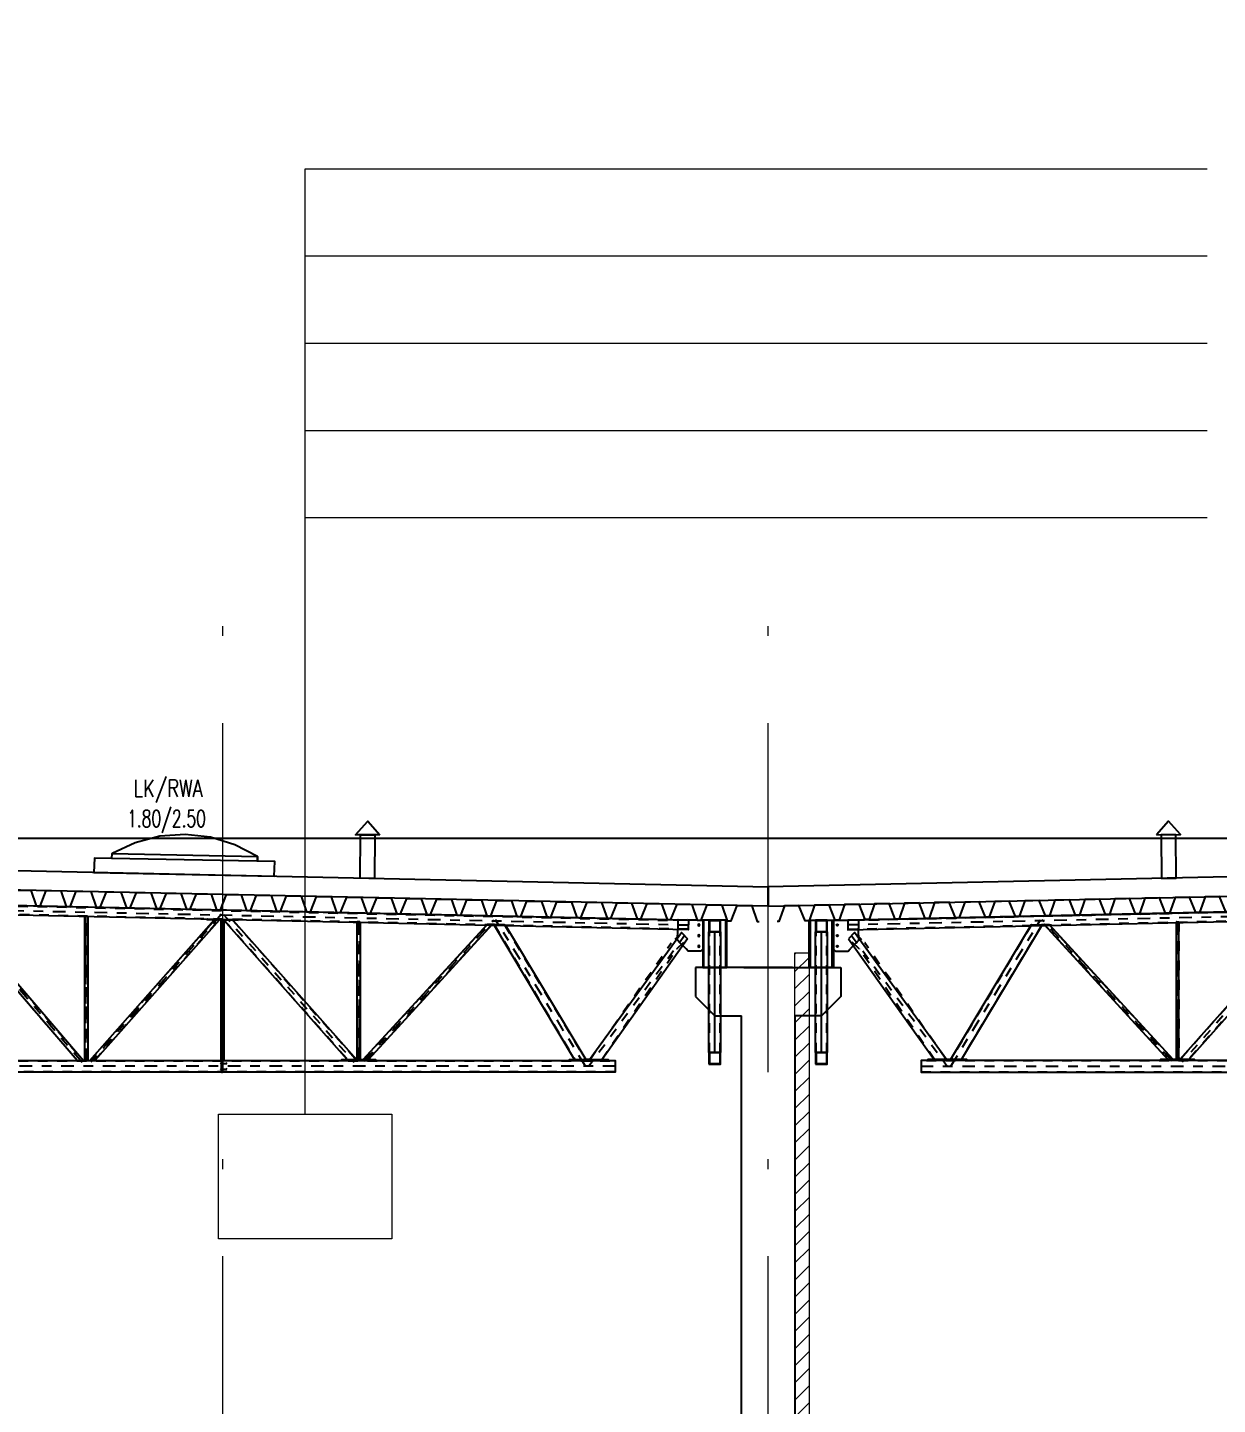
# Model space of a CAD drawing. Extents: x 6529560 to 6558080, y 5579316 to 5588131.
# Drawn here: x 6543737.23 to 6543749.5, y 5579491.62 to 5579505.82 of the extents above; entities that cross this region are included whole.
import ezdxf

# ---------------------------------------------------------------- set-up
doc = ezdxf.new("R2010")
doc.units = 0
doc.header["$MEASUREMENT"] = 0
for name, pattern in [('ACAD_ISO03W100', [30, 12, -18]), ('ACAD_ISO10W100', [18, 12, -3, 0, -3]), ('DASHDOT', [20, 13, -3.4, 0.2, -3.4]), ('HIDDEN', [0.375, 0.25, -0.125])]:
    doc.linetypes.add(name, pattern=pattern)
doc.layers.get('0').update_dxf_attribs({"color": 2, "linetype": 'CONTINUOUS', "lineweight": 5})
for name, color, linetype in [('3_Części', 7, 'CONTINUOUS'), ('5_Śruby', 7, 'CONTINUOUS'), ('ACHSRASTER', 10, 'CONTINUOUS'), ('Dachblech_Schnitt', 40, 'CONTINUOUS'), ('Kon', 3, 'CONTINUOUS'), ('KONS_KW_301L', 1, 'CONTINUOUS'), ('Os1', 6, 'CONTINUOUS'), ('P', 9, 'HIDDEN'), ('Zb', 2, 'CONTINUOUS')]:
    doc.layers.add(name, color=color, linetype=linetype)
for name, color, linetype, lineweight in [('arch_opisy', 20, 'CONTINUOUS', 13), ('arch_osie', 181, 'CONTINUOUS', 5), ('arch_sciany wewnetrzne murowane wypelnienie', 20, 'CONTINUOUS', 15)]:
    doc.layers.add(name, color=color, linetype=linetype, lineweight=lineweight)
doc.styles.add('GR_STANDARD', font='simplex.shx')

# ---------------------------------------------------------------- blocks, each defined once
blk = doc.blocks.new('BL1457099235_00037')
at = {"layer": '3_Części', "color": 2, "linetype": 'HIDDEN', "ltscale": 0.1}
blk.add_line((24884, 10764), (24534, 10764), dxfattribs=at)
at = {"layer": '3_Części', "color": 3, "linetype": 'Continuous'}
blk.add_lwpolyline([(24884, 10764), (24884, 10774), (24534, 10774), (24534, 10764)], dxfattribs=at)
blk = doc.blocks.new('BL1457099235_00058')
at = {"layer": '3_Części', "color": 3, "linetype": 'Continuous'}
blk.add_lwpolyline([(25951, 12209), (26271, 12215), (26270, 12225), (25951, 12219), (25951, 12209)], dxfattribs=at)
blk = doc.blocks.new('BL1457099235_00114')
at = {"layer": '3_Części', "color": 2, "linetype": 'HIDDEN', "ltscale": 0.1}
for p, q in [((26124, 10764), (26114, 10764)), ((26124, 10759), (26114, 10759)), ((26124, 10759), (26124, 10764)), ((26124, 10649), (26124, 10759)), ((26114, 10649), (26114, 10644)), ((26114, 10649), (26124, 10649)), ((26124, 10644), (26114, 10644)), ((26124, 10644), (26124, 10649))]:
    blk.add_line(p, q, dxfattribs=at)
blk.add_lwpolyline([(26114, 10764), (26114, 10759), (26114, 10649)], dxfattribs=at)
blk = doc.blocks.new('BL1457099235_00115')
at = {"layer": '5_Śruby', "color": 2, "linetype": 'Continuous'}
for p, q in [((26069, 10742), (26075, 10734)), ((26132, 10734), (26069, 10734)), ((26069, 10727), (26075, 10734)), ((26069, 10682), (26075, 10674)), ((26132, 10674), (26069, 10674)), ((26069, 10667), (26075, 10674)), ((26132, 10742), (26126, 10734)), ((26132, 10727), (26126, 10734)), ((26132, 10682), (26126, 10674)), ((26132, 10667), (26126, 10674))]:
    blk.add_line(p, q, dxfattribs=at)
blk = doc.blocks.new('A$C5C0C1CCD')
at = {"layer": '3_Części', "color": 1, "linetype": 'DASHDOT', "ltscale": 10}
for p, q in [((6269, 88), (-4163, -134)), ((2097, -1552), (3433, 1)), ((-3095, -1592), (-2169, -81)), ((-813, -1539), (-2152, -81)), ((-756, -1527), (-756, -97)), ((649, -1537), (649, -25)), ((658, -24), (2007, -1549)), ((2054, -1537), (2054, -41)), ((-3406, -1592), (3958, -1592))]:
    blk.add_line(p, q, dxfattribs=at)
at = {"layer": '3_Części', "color": 2, "linetype": 'HIDDEN', "ltscale": 0.1}
for p, q in [((-4252, -84), (-4049, -80)), ((-4049, -80), (-4047, -180)), ((-2262, -133), (-2266, -133)), ((-2154, -131), (-2150, -131)), ((-2129, -130), (-2133, -130)), ((-2084, -129), (-2080, -129)), ((-768, -103), (-771, -103)), ((-744, -102), (-741, -102)), ((543, -87), (539, -87)), ((630, -85), (634, -85)), ((637, -85), (634, -85)), ((637, -85), (637, -1532)), ((661, -84), (664, -84)), ((688, -84), (684, -84)), ((2015, -1532), (733, -83)), ((733, -83), (736, -83)), ((2042, -47), (2039, -47)), ((2042, -47), (2042, -1532)), ((2066, -46), (2069, -46)), ((3386, -20), (2086, -1532)), ((-4040, -380), (-4148, -275)), ((-4089, -215), (-3981, -320)), ((-4070, -317), (-4133, -382)), ((-4040, -380), (-4042, -383)), ((-3979, -318), (-3981, -320)), ((-2931, -1532), (-3331, -1532)), ((-3263, -1522), (-3267, -1522)), ((-3143, -1522), (-3138, -1522)), ((-3094, -1522), (-3098, -1522)), ((-2987, -1522), (-2984, -1522)), ((-852, -1522), (-856, -1522)), ((-806, -1522), (-802, -1522)), ((-768, -1522), (-771, -1522)), ((-744, -1522), (-741, -1522)), ((-728, -1522), (-732, -1522)), ((-642, -1522), (-638, -1522)), ((637, -1532), (634, -1532)), ((661, -1532), (664, -1532)), ((1970, -1532), (1966, -1532)), ((2015, -1532), (2019, -1532)), ((2042, -1532), (2039, -1532)), ((2066, -1532), (2069, -1532)), ((2086, -1532), (2082, -1532)), ((2144, -1532), (2148, -1532))]:
    blk.add_line(p, q, dxfattribs=at)
at = {"layer": '3_Części', "color": 3, "linetype": 'Continuous'}
for p, q in [((-2266, -133), (-3098, -1522)), ((-2984, -1522), (-2150, -131)), ((-2133, -130), (-856, -1522)), ((-802, -1522), (-2080, -129)), ((-771, -103), (-771, -1522)), ((-741, -1522), (-741, -102)), ((539, -87), (-732, -1522)), ((-638, -1522), (634, -85)), ((634, -85), (634, -1532)), ((664, -1532), (664, -84)), ((684, -84), (1966, -1532)), ((2019, -1532), (736, -83)), ((2039, -47), (2039, -1532)), ((2069, -1532), (2069, -46)), ((3382, -20), (2082, -1532)), ((2148, -1532), (3449, -19)), ((-4150, -277), (-3267, -1522))]:
    blk.add_line(p, q, dxfattribs=at)
at = {"layer": '3_Części', "color": 1, "linetype": 'DASHDOT', "ltscale": 0.05}
for p, q in [((640, -25), (-709, -1549)), ((-4122, -241), (-3131, -1592))]:
    blk.add_line(p, q, dxfattribs=at)
at = {"layer": '3_Części', "color": 3, "linetype": 'Continuous'}
for points in [[(3857, 90), (-4159, -84), (-4157, -184), (3859, -10)], [(-4252, -84), (-4306, -86), (-4306, -385), (-4286, -405), (-4155, -405), (-4133, -382)], [(-3138, -1522), (-4087, -213), (-4150, -277)], [(-4070, -317), (-4044, -291), (-4047, -180)], [(3853, -1532), (-3401, -1532), (-3401, -1652), (3853, -1652)], [(-2931, -1532), (-2931, -1522), (-3331, -1522), (-3331, -1532)]]:
    blk.add_lwpolyline(points, dxfattribs=at)
at = {"layer": '3_Części', "color": 2, "linetype": 'HIDDEN', "ltscale": 0.1}
for points in [[(637, -85), (661, -84), (661, -1532), (637, -1532)], [(2015, -1532), (1970, -1532), (688, -84), (733, -83)], [(2042, -47), (2066, -46), (2066, -1532), (2042, -1532)], [(3386, -20), (3445, -19), (2144, -1532), (2086, -1532)]]:
    blk.add_lwpolyline(points, dxfattribs=at)
at = {"layer": '5_Śruby', "color": 5, "linetype": 'Continuous'}
for centre in [(-4266, -135), (-4266, -245), (-4266, -355)]:
    blk.add_circle(centre, 9, dxfattribs=at)
at = {"layer": 'ACHSRASTER'}
for p, q in [((-2150, -131), (-2133, -130)), ((-3138, -1522), (-3098, -1522))]:
    blk.add_line(p, q, dxfattribs=at)
at = {"layer": 'KONS_KW_301L', "linetype": 'ACAD_ISO03W100'}
for p, q in [((3957, 86), (-3957, -86)), ((-4157, -178), (3959, -2)), ((-2262, -133), (-3094, -1522)), ((-806, -1522), (-2084, -129)), ((-768, -103), (-768, -1522)), ((543, -87), (-728, -1522)), ((-3143, -1522), (-3981, -320)), ((3953, -1536), (-3401, -1536)), ((-3401, -1648), (3953, -1648))]:
    blk.add_line(p, q, dxfattribs=at)
for points in [[(-2262, -133), (-2154, -131), (-2987, -1522), (-3094, -1522)], [(-806, -1522), (-852, -1522), (-2129, -130), (-2084, -129)], [(-768, -103), (-744, -102), (-744, -1522), (-768, -1522)], [(543, -87), (630, -85), (-642, -1522), (-728, -1522)], [(-3143, -1522), (-3263, -1522), (-4040, -380)]]:
    blk.add_lwpolyline(points, dxfattribs=at)
for name in ['BL1457099235_00058', 'BL1457099235_00037', 'BL1457099235_00115', 'BL1457099235_00114']:
    blk.add_blockref(name, (-25465, -12297))
blk = doc.blocks.new('A$C4F0D0C8D')
at = {"layer": 'Kon'}
for points in [[(-60, -120), (60, -120), (60, 0), (-60, 0)], [(60, -1363), (-60, -1363), (-60, -120), (60, -120)], [(-55, -115), (55, -115), (55, -5), (-55, -5)], [(-60, -1483), (60, -1483), (60, -1363), (-60, -1363)], [(-55, -1478), (55, -1478), (55, -1368), (-55, -1368)]]:
    blk.add_lwpolyline(points, close=True, dxfattribs=at)
at = {"layer": 'Os1'}
blk.add_line((0, -1363), (0, -120), dxfattribs=at)
at = {"layer": 'P'}
for p, q in [((-55, -1363), (-55, -120)), ((55, -1363), (55, -120))]:
    blk.add_line(p, q, dxfattribs=at)

msp = doc.modelspace()

# ---------------------------------------------------------------- hatches: boundary and pattern name
at = {"layer": 'arch_sciany wewnetrzne murowane wypelnienie'}
h = msp.add_hatch(dxfattribs=at)
h.set_pattern_fill('ANSI31', color=256, angle=180, style=0)
h.set_pattern_definition([(225, (12123330.6138, -964051.3879), (0.0883883477038, -0.0883883477038), [])])
h.paths.add_polyline_path([(6543745.1403, 5579484.9549), (6543745.1403, 5579496.2749), (6543745.2902, 5579496.2749), (6543745.2902, 5579484.9549)])

# ---------------------------------------------------------------- linework, layer by layer
at = {"layer": 'arch_opisy', "elevation": 0.0079}
for points in [[(6543740.0897, 5579503.4648), (6543740.0897, 5579504.3648), (6543749.3958, 5579504.3648)], [(6543740.0897, 5579502.5648), (6543740.0897, 5579503.4648), (6543749.3958, 5579503.4648)], [(6543740.0897, 5579501.6648), (6543740.0897, 5579502.5648), (6543749.3958, 5579502.5648)], [(6543740.0897, 5579500.7648), (6543740.0897, 5579501.6648), (6543749.3958, 5579501.6648)], [(6543740.0897, 5579494.6118), (6543740.0897, 5579500.7648), (6543749.3958, 5579500.7648)]]:
    msp.add_lwpolyline(points, dxfattribs=at)
msp.add_lwpolyline([(6543739.1948, 5579494.6118), (6543740.9846, 5579494.6118), (6543740.9846, 5579493.3267), (6543739.1948, 5579493.3267)], close=True, dxfattribs=at)
at = {"layer": 'arch_osie', "linetype": 'ACAD_ISO10W100', "ltscale": 0.3, "extrusion": (8.0265e-10, -4.94832e-09, 1), "elevation": 0}
for points in [[(6543739.2402, 5579478.5458), (6543739.2402, 5579500.3799)], [(6543744.8652, 5579478.5458), (6543744.8652, 5579500.3799)]]:
    msp.add_lwpolyline(points, dxfattribs=at)
at = {"layer": 'arch_sciany wewnetrzne murowane wypelnienie', "elevation": -0.0514}
msp.add_lwpolyline([(6543745.1403, 5579484.9549), (6543745.1403, 5579496.2749), (6543745.2902, 5579496.2749), (6543745.2902, 5579484.9549)], close=True, dxfattribs=at)
at = {"layer": 'Dachblech_Schnitt', "elevation": 0.0224}
for points in [[(6543736.405, 5579496.779), (6543736.425, 5579496.7785), (6543736.4884, 5579496.9372), (6543736.6384, 5579496.934), (6543736.6949, 5579496.7727), (6543736.7349, 5579496.7718), (6543736.7984, 5579496.9305), (6543736.9483, 5579496.9273), (6543737.0049, 5579496.766), (6543737.0448, 5579496.7651), (6543737.1083, 5579496.9238), (6543737.2583, 5579496.9206), (6543737.3148, 5579496.7593), (6543737.3348, 5579496.7589)], [(6543737.3348, 5579496.7589), (6543737.3548, 5579496.7585), (6543737.4182, 5579496.9171), (6543737.5682, 5579496.9139), (6543737.6247, 5579496.7526), (6543737.6647, 5579496.7518), (6543737.7281, 5579496.9104), (6543737.8781, 5579496.9072), (6543737.9346, 5579496.7459), (6543737.9746, 5579496.7451), (6543738.0381, 5579496.9037), (6543738.188, 5579496.9005), (6543738.2446, 5579496.7392), (6543738.2646, 5579496.7388)], [(6543738.2646, 5579496.7388), (6543738.2846, 5579496.7384), (6543738.348, 5579496.897), (6543738.498, 5579496.8938), (6543738.5545, 5579496.7325), (6543738.5945, 5579496.7317), (6543738.6579, 5579496.8904), (6543738.8079, 5579496.8871), (6543738.8644, 5579496.7259), (6543738.9044, 5579496.725), (6543738.9679, 5579496.8837), (6543739.1178, 5579496.8804), (6543739.1744, 5579496.7192), (6543739.1943, 5579496.7187)], [(6543739.1943, 5579496.7187), (6543739.2143, 5579496.7183), (6543739.2778, 5579496.877), (6543739.4277, 5579496.8737), (6543739.4843, 5579496.7125), (6543739.5243, 5579496.7116), (6543739.5877, 5579496.8703), (6543739.7377, 5579496.867), (6543739.7942, 5579496.7058), (6543739.8342, 5579496.7049), (6543739.8976, 5579496.8636), (6543740.0476, 5579496.8603), (6543740.1041, 5579496.6991), (6543740.1241, 5579496.6987)], [(6543740.1241, 5579496.6987), (6543740.1441, 5579496.6982), (6543740.2076, 5579496.8569), (6543740.3575, 5579496.8537), (6543740.4141, 5579496.6924), (6543740.4541, 5579496.6915), (6543740.5175, 5579496.8502), (6543740.6675, 5579496.847), (6543740.724, 5579496.6857), (6543740.764, 5579496.6848), (6543740.8274, 5579496.8435), (6543740.9774, 5579496.8403), (6543741.0339, 5579496.679), (6543741.0539, 5579496.6786)], [(6543741.0539, 5579496.6786), (6543741.0739, 5579496.6781), (6543741.1373, 5579496.8368), (6543741.2873, 5579496.8336), (6543741.3438, 5579496.6723), (6543741.3838, 5579496.6715), (6543741.4473, 5579496.8301), (6543741.5972, 5579496.8269), (6543741.6538, 5579496.6656), (6543741.6938, 5579496.6648), (6543741.7572, 5579496.8234), (6543741.9072, 5579496.8202), (6543741.9637, 5579496.6589), (6543741.9837, 5579496.6585)], [(6543741.9837, 5579496.6585), (6543742.0037, 5579496.6581), (6543742.0671, 5579496.8167), (6543742.2171, 5579496.8135), (6543742.2736, 5579496.6522), (6543742.3136, 5579496.6514), (6543742.3771, 5579496.81), (6543742.527, 5579496.8068), (6543742.5836, 5579496.6455), (6543742.6235, 5579496.6447), (6543742.687, 5579496.8033), (6543742.837, 5579496.8001), (6543742.8935, 5579496.6389), (6543742.9135, 5579496.6384)], [(6543747.7467, 5579496.6585), (6543747.7267, 5579496.6581), (6543747.6633, 5579496.8167), (6543747.5133, 5579496.8135), (6543747.4568, 5579496.6522), (6543747.4168, 5579496.6514), (6543747.3534, 5579496.81), (6543747.2034, 5579496.8068), (6543747.1469, 5579496.6456), (6543747.1069, 5579496.6447), (6543747.0434, 5579496.8034), (6543746.8935, 5579496.8001), (6543746.8369, 5579496.6389), (6543746.8169, 5579496.6384)], [(6543748.6765, 5579496.6786), (6543748.6565, 5579496.6782), (6543748.5931, 5579496.8368), (6543748.4431, 5579496.8336), (6543748.3866, 5579496.6723), (6543748.3466, 5579496.6715), (6543748.2831, 5579496.8301), (6543748.1332, 5579496.8269), (6543748.0766, 5579496.6656), (6543748.0367, 5579496.6648), (6543747.9732, 5579496.8234), (6543747.8232, 5579496.8202), (6543747.7667, 5579496.6589), (6543747.7467, 5579496.6585)], [(6543749.6063, 5579496.6987), (6543749.5863, 5579496.6982), (6543749.5228, 5579496.8569), (6543749.3729, 5579496.8537), (6543749.3164, 5579496.6924), (6543749.2764, 5579496.6915), (6543749.2129, 5579496.8502), (6543749.063, 5579496.847), (6543749.0064, 5579496.6857), (6543748.9664, 5579496.6848), (6543748.903, 5579496.8435), (6543748.753, 5579496.8403), (6543748.6965, 5579496.679), (6543748.6765, 5579496.6786)], [(6543742.9135, 5579496.6384), (6543742.9335, 5579496.638), (6543742.9969, 5579496.7967), (6543743.1469, 5579496.7934), (6543743.2034, 5579496.6322), (6543743.2434, 5579496.6313), (6543743.3068, 5579496.79), (6543743.4568, 5579496.7867), (6543743.5133, 5579496.6255), (6543743.5533, 5579496.6246), (6543743.6168, 5579496.7833), (6543743.7667, 5579496.78), (6543743.8233, 5579496.6188), (6543743.8433, 5579496.6183)], [(6543743.8433, 5579496.6183), (6543743.8633, 5579496.6179), (6543743.9267, 5579496.7766), (6543744.0767, 5579496.7733), (6543744.1332, 5579496.6121), (6543744.1732, 5579496.6112), (6543744.2366, 5579496.7699), (6543744.3866, 5579496.7666), (6543744.4431, 5579496.6054), (6543744.4831, 5579496.6045), (6543744.5466, 5579496.7632), (6543744.6965, 5579496.76), (6543744.7531, 5579496.5987), (6543744.773, 5579496.5983)], [(6543745.8872, 5579496.6183), (6543745.8672, 5579496.6179), (6543745.8037, 5579496.7766), (6543745.6538, 5579496.7733), (6543745.5972, 5579496.6121), (6543745.5572, 5579496.6112), (6543745.4938, 5579496.7699), (6543745.3438, 5579496.7667), (6543745.2873, 5579496.6054), (6543745.2473, 5579496.6045), (6543745.1839, 5579496.7632), (6543745.0339, 5579496.76), (6543744.9774, 5579496.5987), (6543744.9574, 5579496.5983)], [(6543746.8169, 5579496.6384), (6543746.7969, 5579496.638), (6543746.7335, 5579496.7967), (6543746.5835, 5579496.7934), (6543746.527, 5579496.6322), (6543746.487, 5579496.6313), (6543746.4236, 5579496.79), (6543746.2736, 5579496.7867), (6543746.2171, 5579496.6255), (6543746.1771, 5579496.6246), (6543746.1136, 5579496.7833), (6543745.9637, 5579496.78), (6543745.9071, 5579496.6188), (6543745.8872, 5579496.6183)]]:
    msp.add_lwpolyline(points, dxfattribs=at)
at = {"layer": 'Kon'}
for p, q in [((6543744.1883, 5579496.6109, 0.0224), (6543733.6149, 5579496.8392, 0.0224)), ((6543745.5421, 5579496.6109, 0.0224), (6543756.1155, 5579496.8392, 0.0224)), ((6543744.2026, 5579496.1249, 0.0224), (6543744.2027, 5579496.612, 0.0224)), ((6543744.4276, 5579496.1249, 0.0224), (6543744.4277, 5579496.612, 0.0224)), ((6543745.3028, 5579496.1249, 0.0224), (6543745.3027, 5579496.612, 0.0224)), ((6543745.5278, 5579496.1249, 0.0224), (6543745.5277, 5579496.612, 0.0224))]:
    msp.add_line(p, q, dxfattribs=at)
at = {"layer": 'Kon', "elevation": 0.0224}
for points in [[(6543744.1901, 5579496.1249), (6543744.4401, 5579496.1249), (6543744.4402, 5579496.612), (6543744.1902, 5579496.612)], [(6543745.5403, 5579496.1249), (6543745.2903, 5579496.1249), (6543745.2902, 5579496.612), (6543745.5402, 5579496.612)]]:
    msp.add_lwpolyline(points, close=True, dxfattribs=at)
at = {"layer": 'KONS_KW_301L'}
msp.add_line((6543799.9914, 5579497.4549, -6.2957), (6543721.7998, 5579497.4549, -0.0145), dxfattribs=at)
at = {"layer": 'KONS_KW_301L', "elevation": -21.2477}
for points in [[(6543740.8594, 5579497.4924), (6543740.6094, 5579497.4947), (6543740.7357, 5579497.6335)], [(6543748.871, 5579497.4924), (6543749.121, 5579497.4948), (6543748.9947, 5579497.6335)], [(6543740.8051, 5579497.0426), (6543740.6552, 5579497.0473), (6543740.6594, 5579497.4943), (6543740.8094, 5579497.4929)], [(6543748.9253, 5579497.0427), (6543749.0752, 5579497.0473), (6543749.071, 5579497.4943), (6543748.921, 5579497.4929)]]:
    msp.add_lwpolyline(points, close=True, dxfattribs=at)
at = {"layer": 'KONS_KW_301L', "extrusion": (-1e-15, 0, -1)}
msp.add_lwpolyline([(-6543738.0959, 5579497.2502), (-6543737.9159, 5579497.2538), (-6543737.9098, 5579497.1039), (-6543739.7698, 5579497.0663), (-6543739.7759, 5579497.2163), (-6543738.0959, 5579497.2502), (-6543738.0979, 5579497.3002), (-6543739.5979, 5579497.2699), (-6543739.5959, 5579497.2199), (-6543739.5979, 5579497.2699), (-6543739.5979, 5579497.2699), (-6543739.5979, 5579497.2699), (-6543739.5979, 5579497.2699), (-6543739.5979, 5579497.2699), (-6543739.5979, 5579497.2699), (-6543739.5979, 5579497.2699), (-6543739.5979, 5579497.2699), (-6543739.5979, 5579497.2699), (-6543739.3648, 5579497.3913), (-6543739.1134, 5579497.4681), (-6543738.8522, 5579497.4975), (-6543738.59, 5579497.4786), (-6543738.3357, 5579497.4121), (-6543738.0979, 5579497.3002)], dxfattribs=at)
at = {"layer": 'KONS_KW_301L'}
for points in [[(6543744.8665, 5579496.7563), (6543733.6149, 5579496.9992), (6543733.6155, 5579497.1993), (6543744.8665, 5579496.9563), (6543744.8665, 5579496.7563)], [(6543744.8639, 5579496.7563), (6543756.1155, 5579496.9993), (6543756.1149, 5579497.1993), (6543744.8639, 5579496.9563), (6543744.8639, 5579496.7563)]]:
    msp.add_lwpolyline(points, dxfattribs=at)
at = {"layer": 'Zb'}
for p, q in [((6543745.1152, 5579496.1249, 0.0224), (6543744.1152, 5579496.1249, 0.0224)), ((6543744.1152, 5579496.1249, 0.0224), (6543744.1152, 5579495.8249, 0.0224)), ((6543744.6152, 5579496.1249, 0.0224), (6543745.6152, 5579496.1249, 0.0224)), ((6543745.6152, 5579496.1249, 0.0224), (6543745.6152, 5579495.8249, 0.0224)), ((6543744.1152, 5579495.8249, 0.0224), (6543744.3152, 5579495.6249, 0.0224)), ((6543745.6152, 5579495.8249, 0.0224), (6543745.4152, 5579495.6249, 0.0224)), ((6543744.3152, 5579495.6249, 0.0224), (6543744.5903, 5579495.6249, -0.0514)), ((6543744.5903, 5579484.9549, 2.7443), (6543744.5902, 5579495.6249, -2.847)), ((6543745.1403, 5579495.6249, -2.847), (6543745.1402, 5579484.9549, 2.7443)), ((6543745.4152, 5579495.6249, 0.0224), (6543745.1403, 5579495.6249, -2.847))]:
    msp.add_line(p, q, dxfattribs=at)

# ---------------------------------------------------------------- block references
at = {"layer": 'ACHSRASTER', "xscale": -0.0010000000006282, "yscale": 0.0010000000006282, "zscale": 0.0010000000006282, "rotation": 0.0001888988967647}
msp.add_blockref('A$C5C0C1CCD', (6543739.8852, 5579496.6976, 0.0224), dxfattribs=at)
at = {"layer": 'ACHSRASTER', "xscale": 0.0010000000006282, "yscale": 0.0010000000006282, "zscale": 0.0010000000006282}
for name, p in [('A$C5C0C1CCD', (6543749.8452, 5579496.6976, 0.0224)), ('A$C4F0D0C8D', (6543744.3152, 5579496.612, 0.0224)), ('A$C4F0D0C8D', (6543745.4152, 5579496.612, 0.0224))]:
    msp.add_blockref(name, p, dxfattribs=at)

# ---------------------------------------------------------------- texts
at = {"layer": 'KONS_KW_301L', "style": 'GR_STANDARD'}
for s, width, p in [('LK/RWA', 0.77381, (6543738.3194, 5579497.8861, 0.0224)), ('1.80/2.50', 0.668915, (6543738.2524, 5579497.5736, 0.0224))]:
    msp.add_text(s, height=0.175, rotation=359.99274, dxfattribs=dict(at, width=width)).set_placement(p)

doc.saveas('drawing.dxf')
